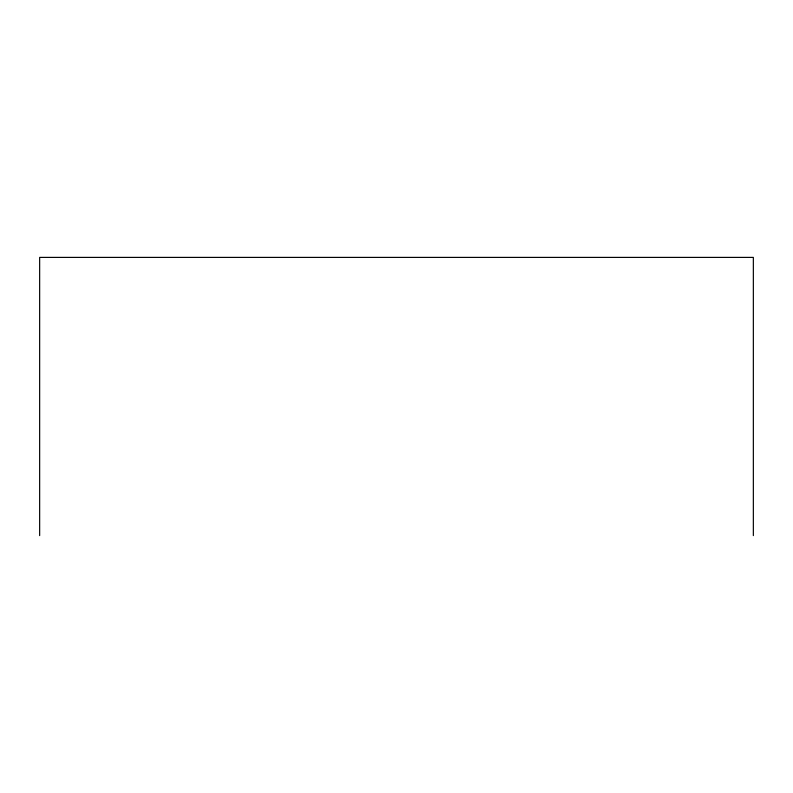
<?xml version="1.0" encoding="UTF-8"?>
<svg xmlns="http://www.w3.org/2000/svg" width="793" height="793" viewBox="0 0 793 793"><rect width="100%" height="100%" fill="white"/><g stroke="black" fill="none" stroke-linecap="round" stroke-linejoin="round"><path stroke-width="1.19" d="M753.35 535.602L753.35 257.398L39.65 257.398L39.65 535.602"/></g></svg>
